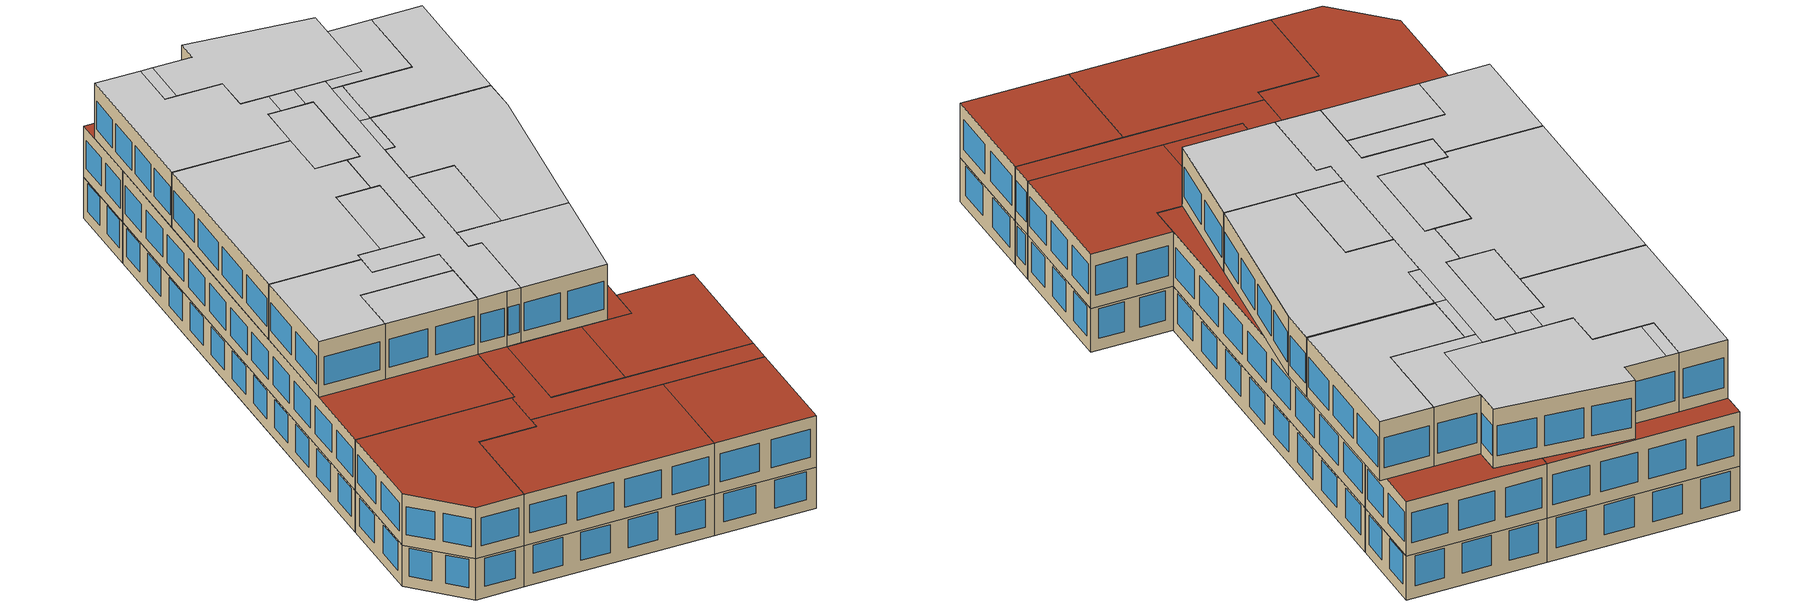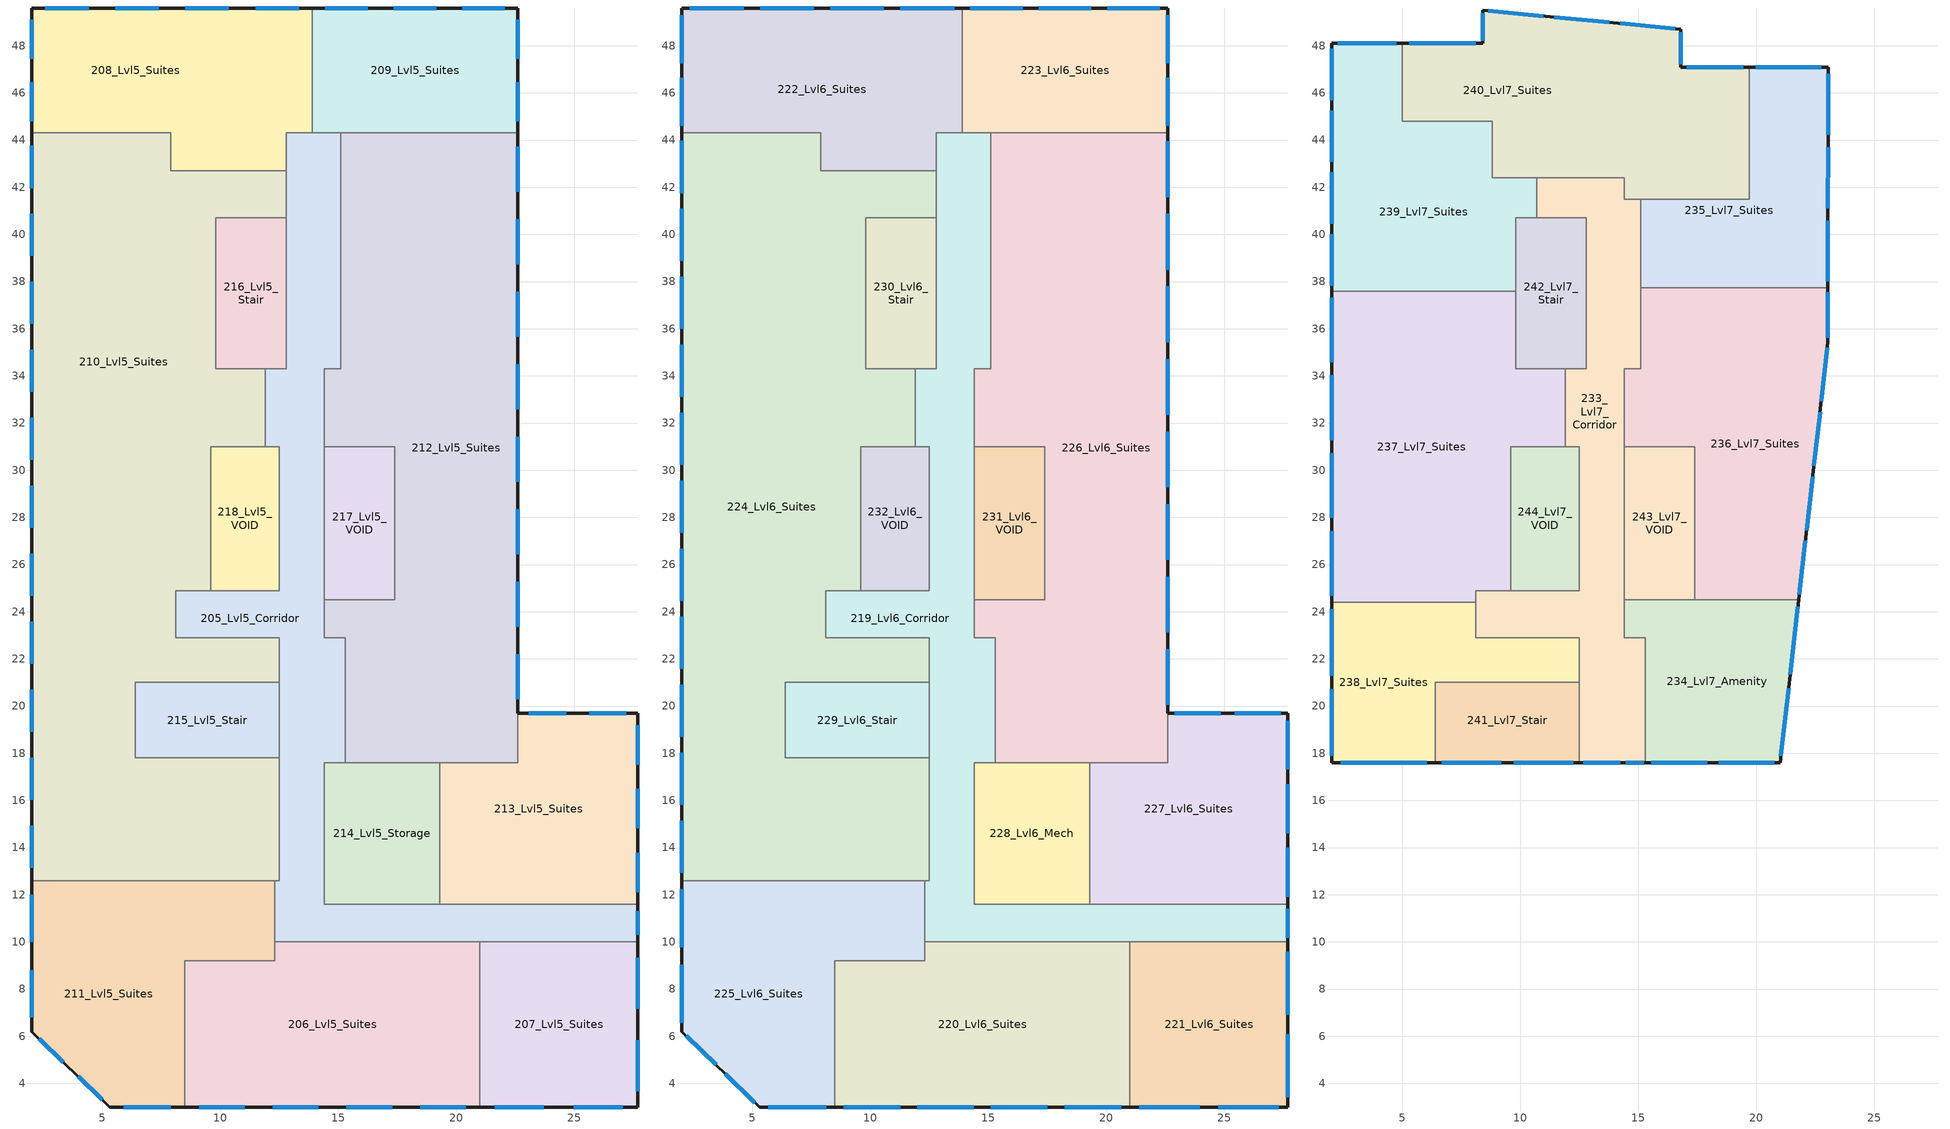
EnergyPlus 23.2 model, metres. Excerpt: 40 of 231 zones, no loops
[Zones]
205_Lvl5_Corridor
 floor adiabatic (Interior Floor): 15.1,44.3 15.1,34.3 14.4,34.3 14.4,22.9 15.3,22.9 15.3,17.6 14.4,17.6 14.4,11.6 27.7,11.6 27.7,10 12.3,10 12.3,12.6 12.5,12.6 12.5,22.9 8.1,22.9 8.1,24.9 12.5,24.9 12.5,31 11.9,31 11.9,34.3 12.8,34.3 12.8,44.3 z11.9
 wall outside (Typ Wall 1): 27.7,10 27.7,11.6 z11.9:14.85
 wall to 212_Lvl5_Suites (Interior Wall): 14.4,31 14.4,34.3 15.1,34.3 15.1,44.3 / 15.3,17.6 15.3,22.9 14.4,22.9 14.4,24.5 z11.9:14.85
 wall to 209_Lvl5_Suites (Interior Wall): 15.1,44.3 13.9,44.3 z11.9:14.85
 wall to 208_Lvl5_Suites (Interior Wall): 13.9,44.3 12.8,44.3 12.8,42.7 z11.9:14.85
 wall to 210_Lvl5_Suites (Interior Wall): 12.8,42.7 12.8,40.7 / 11.9,34.3 11.9,31 / 9.6,24.9 8.1,24.9 8.1,22.9 12.5,22.9 12.5,21 / 12.5,17.8 12.5,12.6 12.3,12.6 z11.9:14.85
 wall to 216_Lvl5_Stair (Interior Wall): 12.8,40.7 12.8,34.3 11.9,34.3 z11.9:14.85
 wall to 218_Lvl5_VOID (Interior Wall): 11.9,31 12.5,31 12.5,24.9 9.6,24.9 z11.9:14.85
 wall to 213_Lvl5_Suites (Interior Wall): 27.7,11.6 19.3,11.6 z11.9:14.85
 wall to 215_Lvl5_Stair (Interior Wall): 12.5,21 12.5,17.8 z11.9:14.85
 wall to 211_Lvl5_Suites (Interior Wall): 12.3,12.6 12.3,10 z11.9:14.85
 wall to 207_Lvl5_Suites (Interior Wall): 21,10 27.7,10 z11.9:14.85
 wall to 206_Lvl5_Suites (Interior Wall): 12.3,10 21,10 z11.9:14.85
 wall to 214_Lvl5_Storage (Interior Wall): 19.3,11.6 14.4,11.6 14.4,17.6 15.3,17.6 z11.9:14.85
 wall to 217_Lvl5_VOID (Interior Wall): 14.4,24.5 14.4,31 z11.9:14.85
 window (Typical Glass): 27.7,10.3 27.7,11.3 z12.7:14.7
 ceiling adiabatic (Interior Ceiling): 12.8,44.3 12.8,34.3 11.9,34.3 11.9,31 12.5,31 12.5,24.9 8.1,24.9 8.1,22.9 12.5,22.9 12.5,12.6 12.3,12.6 12.3,10 27.7,10 27.7,11.6 14.4,11.6 14.4,17.6 15.3,17.6 15.3,22.9 14.4,22.9 14.4,34.3 15.1,34.3 15.1,44.3 z14.85
206_Lvl5_Suites
 floor adiabatic (Interior Floor): 21,10 21,3 8.5,3 8.5,9.2 12.3,9.2 12.3,10 z11.9
 wall outside (Typ Wall 1): 8.5,3 21,3 z11.9:14.85
 wall to 211_Lvl5_Suites (Interior Wall): 12.3,10 12.3,9.2 8.5,9.2 8.5,3 z11.9:14.85
 wall to 207_Lvl5_Suites (Interior Wall): 21,3 21,10 z11.9:14.85
 window (Typical Glass): 12.22,3 14.16,3 / 18.47,3 20.41,3 / 9.09,3 11.03,3 / 15.34,3 17.28,3 z12.7:14.7
 ceiling adiabatic (Interior Ceiling): 8.5,9.2 8.5,3 21,3 21,10 12.3,10 12.3,9.2 z14.85
207_Lvl5_Suites
 floor adiabatic (Interior Floor): 27.7,10 27.7,3 21,3 21,10 z11.9
 wall outside (Typ Wall 1): 21,3 27.7,3 27.7,10 z11.9:14.85
 window (Typical Glass): 21.64,3 23.71,3 / 24.99,3 27.06,3 / 27.7,7.17 27.7,9.33 / 27.7,3.67 27.7,5.83 z12.7:14.7
 ceiling adiabatic (Interior Ceiling): 21,10 21,3 27.7,3 27.7,10 z14.85
208_Lvl5_Suites
 floor adiabatic (Interior Floor): 13.9,49.6 13.9,44.3 10.81,44.3 10.81,49.6 z11.9; 10.81,49.6 10.81,44.3 2,44.3 2,49.6 z11.9; 12.8,44.3 12.8,42.7 7.9,42.7 7.9,44.3 z11.9
 wall outside (Typ Wall 1): 13.9,49.6 2,49.6 2,44.3 z11.9:14.85
 wall to 209_Lvl5_Suites (Interior Wall): 13.9,44.3 13.9,49.6 z11.9:14.85
 wall to 210_Lvl5_Suites (Interior Wall): 2,44.3 7.9,44.3 7.9,42.7 12.8,42.7 z11.9:14.85
 window (Typical Glass): 2,46.45 2,44.8 / 2,49.1 2,47.45 / 7.38,49.6 5.54,49.6 / 10.36,49.6 8.52,49.6 / 4.41,49.6 2.57,49.6 / 13.33,49.6 11.49,49.6 z12.7:14.7
 ceiling adiabatic (Interior Ceiling): 2,49.6 2,44.3 7.9,44.3 7.9,42.7 12.8,42.7 12.8,44.3 13.9,44.3 13.9,49.6 z14.85
209_Lvl5_Suites
 floor adiabatic (Interior Floor): 22.6,49.6 22.6,44.3 13.9,44.3 13.9,49.6 z11.9
 wall outside (Typ Wall 1): 22.6,44.3 22.6,49.6 13.9,49.6 z11.9:14.85
 wall to 212_Lvl5_Suites (Interior Wall): 15.1,44.3 22.6,44.3 z11.9:14.85
 window (Typical Glass): 22.6,47.45 22.6,49.1 / 22.6,44.8 22.6,46.45 / 22.05,49.6 20.25,49.6 / 19.15,49.6 17.35,49.6 / 16.25,49.6 14.45,49.6 z12.7:14.7
 ceiling adiabatic (Interior Ceiling): 13.9,49.6 13.9,44.3 22.6,44.3 22.6,49.6 z14.85
210_Lvl5_Suites
 floor adiabatic (Interior Floor): 12.8,42.7 12.8,40.7 9.8,40.7 9.8,34.3 11.9,34.3 11.9,31 9.6,31 9.6,24.9 2,24.9 2,44.3 7.9,44.3 7.9,42.7 z11.9; 12.5,17.8 12.5,12.6 2,12.6 2,17.8 z11.9; 12.5,22.9 12.5,21 6.4,21 6.4,17.8 2,17.8 2,24.9 8.1,24.9 8.1,22.9 z11.9
 wall outside (Typ Wall 1): 2,44.3 2,12.6 z11.9:14.85
 wall to 218_Lvl5_VOID (Interior Wall): 9.6,24.9 9.6,31 11.9,31 z11.9:14.85
 wall to 216_Lvl5_Stair (Interior Wall): 11.9,34.3 9.8,34.3 9.8,40.7 12.8,40.7 z11.9:14.85
 wall to 211_Lvl5_Suites (Interior Wall): 2,12.6 12.3,12.6 z11.9:14.85
 wall to 215_Lvl5_Stair (Interior Wall): 12.5,17.8 6.4,17.8 6.4,21 12.5,21 z11.9:14.85
 window (Typical Glass): 2,26.46 2,24.68 / 2,40.87 2,39.08 / 2,20.7 2,18.91 / 2,35.11 2,33.32 / 2,32.22 2,30.44 / 2,17.82 2,16.03 / 2,43.75 2,41.97 / 2,37.99 2,36.2 / 2,14.93 2,13.15 / 2,23.58 2,21.79 / 2,29.34 2,27.56 z12.7:14.7
 ceiling adiabatic (Interior Ceiling): 2,44.3 2,12.6 12.5,12.6 12.5,17.8 6.4,17.8 6.4,21 12.5,21 12.5,22.9 8.1,22.9 8.1,24.9 9.6,24.9 9.6,31 11.9,31 11.9,34.3 9.8,34.3 9.8,40.7 12.8,40.7 12.8,42.7 7.9,42.7 7.9,44.3 z14.85
211_Lvl5_Suites
 floor adiabatic (Interior Floor): 12.3,12.6 12.3,9.2 8.5,9.2 8.5,3 5.3,3 2,6.2 2,12.6 z11.9
 wall outside (Typ Wall 1): 2,12.6 2,6.2 5.3,3 8.5,3 z11.9:14.85
 window (Typical Glass): 2.31,5.9 3.34,4.9 / 3.96,4.3 4.99,3.3 / 5.91,3 7.89,3 / 2,8.79 2,6.81 / 2,11.99 2,10.01 z12.7:14.7
 ceiling adiabatic (Interior Ceiling): 2,12.6 2,6.2 5.3,3 8.5,3 8.5,9.2 12.3,9.2 12.3,12.6 z14.85
212_Lvl5_Suites
 floor adiabatic (Interior Floor): 22.6,44.3 22.6,17.6 15.3,17.6 15.3,22.9 14.4,22.9 14.4,24.5 17.4,24.5 17.4,31 14.4,31 14.4,34.3 15.1,34.3 15.1,44.3 z11.9
 wall outside (Typ Wall 1): 22.6,19.7 22.6,44.3 z11.9:14.85
 wall to 214_Lvl5_Storage (Interior Wall): 15.3,17.6 19.3,17.6 z11.9:14.85
 wall to 213_Lvl5_Suites (Interior Wall): 19.3,17.6 22.6,17.6 22.6,19.7 z11.9:14.85
 wall to 217_Lvl5_VOID (Interior Wall): 14.4,31 17.4,31 17.4,24.5 14.4,24.5 z11.9:14.85
 window (Typical Glass): 22.6,20.29 22.6,22.19 / 22.6,29.51 22.6,31.41 / 22.6,38.74 22.6,40.64 / 22.6,26.44 22.6,28.34 / 22.6,35.66 22.6,37.56 / 22.6,32.59 22.6,34.49 / 22.6,23.36 22.6,25.26 / 22.6,41.81 22.6,43.71 z12.7:14.7
 ceiling adiabatic (Interior Ceiling): 15.1,44.3 15.1,34.3 14.4,34.3 14.4,31 17.4,31 17.4,24.5 14.4,24.5 14.4,22.9 15.3,22.9 15.3,17.6 22.6,17.6 22.6,44.3 z14.85
213_Lvl5_Suites
 floor adiabatic (Interior Floor): 27.7,19.7 27.7,11.6 19.3,11.6 19.3,17.6 22.6,17.6 22.6,19.7 z11.9
 wall outside (Typ Wall 1): 27.7,11.6 27.7,19.7 22.6,19.7 z11.9:14.85
 wall to 214_Lvl5_Storage (Interior Wall): 19.3,17.6 19.3,11.6 z11.9:14.85
 window (Typical Glass): 27.7,14.81 27.7,16.49 / 27.7,17.51 27.7,19.19 / 27.7,12.11 27.7,13.79 / 24.66,19.7 23.09,19.7 / 27.21,19.7 25.64,19.7 z12.7:14.7
 ceiling adiabatic (Interior Ceiling): 19.3,17.6 19.3,11.6 27.7,11.6 27.7,19.7 22.6,19.7 22.6,17.6 z14.85
214_Lvl5_Storage
 floor adiabatic (Interior Floor): 19.3,17.6 19.3,11.6 14.4,11.6 14.4,17.6 z11.9
 ceiling adiabatic (Interior Ceiling): 14.4,17.6 14.4,11.6 19.3,11.6 19.3,17.6 z14.85
215_Lvl5_Stair
 floor adiabatic (Interior Floor): 12.5,21 12.5,17.8 6.4,17.8 6.4,21 z11.9
 ceiling adiabatic (Interior Ceiling): 6.4,21 6.4,17.8 12.5,17.8 12.5,21 z14.85
216_Lvl5_Stair
 floor adiabatic (Interior Floor): 12.8,40.7 12.8,34.3 9.8,34.3 9.8,40.7 z11.9
 ceiling adiabatic (Interior Ceiling): 9.8,40.7 9.8,34.3 12.8,34.3 12.8,40.7 z14.85
217_Lvl5_VOID
 floor adiabatic (Interior Floor): 17.4,31 17.4,24.5 14.4,24.5 14.4,31 z11.9
 ceiling adiabatic (Interior Ceiling): 14.4,31 14.4,24.5 17.4,24.5 17.4,31 z14.85
218_Lvl5_VOID
 floor adiabatic (Interior Floor): 12.5,31 12.5,24.9 9.6,24.9 9.6,31 z11.9
 ceiling adiabatic (Interior Ceiling): 9.6,31 9.6,24.9 12.5,24.9 12.5,31 z14.85
219_Lvl6_Corridor
 floor adiabatic (Interior Floor): 15.1,44.3 15.1,34.3 14.4,34.3 14.4,22.9 15.3,22.9 15.3,17.6 14.4,17.6 14.4,11.6 27.7,11.6 27.7,10 12.3,10 12.3,12.6 12.5,12.6 12.5,22.9 8.1,22.9 8.1,24.9 12.5,24.9 12.5,31 11.9,31 11.9,34.3 12.8,34.3 12.8,44.3 z14.85
 wall outside (Typ Wall 1): 27.7,10 27.7,11.6 z14.85:18.5
 wall to 226_Lvl6_Suites (Interior Wall): 14.4,31 14.4,34.3 15.1,34.3 15.1,44.3 / 15.3,17.6 15.3,22.9 14.4,22.9 14.4,24.5 z14.85:18.5
 wall to 223_Lvl6_Suites (Interior Wall): 15.1,44.3 13.9,44.3 z14.85:18.5
 wall to 222_Lvl6_Suites (Interior Wall): 13.9,44.3 12.8,44.3 12.8,42.7 z14.85:18.5
 wall to 224_Lvl6_Suites (Interior Wall): 12.8,42.7 12.8,40.7 / 11.9,34.3 11.9,31 / 9.6,24.9 8.1,24.9 8.1,22.9 12.5,22.9 12.5,21 / 12.5,17.8 12.5,12.6 12.3,12.6 z14.85:18.5
 wall to 230_Lvl6_Stair (Interior Wall): 12.8,40.7 12.8,34.3 11.9,34.3 z14.85:18.5
 wall to 232_Lvl6_VOID (Interior Wall): 11.9,31 12.5,31 12.5,24.9 9.6,24.9 z14.85:18.5
 wall to 227_Lvl6_Suites (Interior Wall): 27.7,11.6 19.3,11.6 z14.85:18.5
 wall to 229_Lvl6_Stair (Interior Wall): 12.5,21 12.5,17.8 z14.85:18.5
 wall to 225_Lvl6_Suites (Interior Wall): 12.3,12.6 12.3,10 z14.85:18.5
 wall to 221_Lvl6_Suites (Interior Wall): 21,10 27.7,10 z14.85:18.5
 wall to 220_Lvl6_Suites (Interior Wall): 12.3,10 21,10 z14.85:18.5
 wall to 228_Lvl6_Mech (Interior Wall): 19.3,11.6 14.4,11.6 14.4,17.6 15.3,17.6 z14.85:18.5
 wall to 231_Lvl6_VOID (Interior Wall): 14.4,24.5 14.4,31 z14.85:18.5
 window (Typical Glass): 27.7,10.19 27.7,11.41 z15.65:17.65
 ceiling adiabatic (Interior Ceiling): 12.8,44.3 12.8,42.4 14.4,42.4 14.4,41.5 15.1,41.5 15.1,44.3 z18.5; 12.8,42.4 12.8,34.3 11.9,34.3 11.9,31 12.5,31 12.5,24.9 8.1,24.9 8.1,22.9 12.5,22.9 12.5,17.6 15.3,17.6 15.3,22.9 14.4,22.9 14.4,34.3 15.1,34.3 15.1,41.5 14.4,41.5 14.4,42.4 z18.5
 roof outside (Typical Roof): 12.5,17.6 12.5,12.6 12.3,12.6 12.3,10 27.7,10 27.7,11.6 14.4,11.6 14.4,17.6 z18.5
220_Lvl6_Suites
 floor adiabatic (Interior Floor): 21,10 21,3 8.5,3 8.5,9.2 12.3,9.2 12.3,10 z14.85
 wall outside (Typ Wall 1): 8.5,3 21,3 z14.85:18.5
 wall to 225_Lvl6_Suites (Interior Wall): 12.3,10 12.3,9.2 8.5,9.2 8.5,3 z14.85:18.5
 wall to 221_Lvl6_Suites (Interior Wall): 21,3 21,10 z14.85:18.5
 window (Typical Glass): 18.24,3 20.64,3 / 15.11,3 17.51,3 / 8.86,3 11.26,3 / 11.99,3 14.39,3 z15.65:17.65
 roof outside (Typical Roof): 8.5,9.2 8.5,3 21,3 21,10 12.3,10 12.3,9.2 z18.5
221_Lvl6_Suites
 floor adiabatic (Interior Floor): 27.7,10 27.7,3 21,3 21,10 z14.85
 wall outside (Typ Wall 1): 21,3 27.7,3 27.7,10 z14.85:18.5
 window (Typical Glass): 21.39,3 23.96,3 / 24.74,3 27.31,3 / 27.7,3.41 27.7,6.09 / 27.7,6.91 27.7,9.59 z15.65:17.65
 roof outside (Typical Roof): 21,10 21,3 27.7,3 27.7,10 z18.5
222_Lvl6_Suites
 floor adiabatic (Interior Floor): 13.9,49.6 13.9,44.3 12.8,44.3 12.8,42.7 7.9,42.7 7.9,44.3 2,44.3 2,49.6 z14.85
 wall outside (Typ Wall 1): 13.9,49.6 2,49.6 2,44.3 z14.85:18.5
 wall to 223_Lvl6_Suites (Interior Wall): 13.9,44.3 13.9,49.6 z14.85:18.5
 wall to 224_Lvl6_Suites (Interior Wall): 2,44.3 7.9,44.3 7.9,42.7 12.8,42.7 z14.85:18.5
 window (Typical Glass): 2,46.64 2,44.61 / 2,49.29 2,47.26 / 10.58,49.6 8.3,49.6 / 7.6,49.6 5.32,49.6 / 4.63,49.6 2.35,49.6 / 13.55,49.6 11.27,49.6 z15.65:17.65
 ceiling adiabatic (Interior Ceiling): 5,48.1 5,44.8 8.8,44.8 8.8,42.7 12.8,42.7 12.8,44.3 13.9,44.3 13.9,48.98 8.4,49.5 8.4,48.1 z18.5; 2,48.1 2,44.3 7.9,44.3 7.9,42.7 8.8,42.7 8.8,44.8 5,44.8 5,48.1 z18.5
 roof outside (Typical Roof): 2,49.6 2,48.1 8.4,48.1 8.4,49.5 13.9,48.98 13.9,49.6 z18.5
223_Lvl6_Suites
 floor adiabatic (Interior Floor): 22.6,49.6 22.6,44.3 13.9,44.3 13.9,49.6 z14.85
 wall outside (Typ Wall 1): 22.6,44.3 22.6,49.6 13.9,49.6 z14.85:18.5
 wall to 226_Lvl6_Suites (Interior Wall): 15.1,44.3 22.6,44.3 z14.85:18.5
 window (Typical Glass): 22.6,44.61 22.6,46.64 / 22.6,47.26 22.6,49.29 / 19.36,49.6 17.14,49.6 / 16.46,49.6 14.24,49.6 / 22.26,49.6 20.04,49.6 z15.65:17.65
 ceiling adiabatic (Interior Ceiling): 13.9,48.98 13.9,44.3 19.7,44.3 19.7,47.08 16.8,47.08 16.8,48.7 z18.5; 19.7,47.08 19.7,44.3 22.6,44.3 22.6,47.08 z18.5
 roof outside (Typical Roof): 13.9,49.6 13.9,48.98 16.8,48.7 16.8,47.08 22.6,47.08 22.6,49.6 z18.5
224_Lvl6_Suites
 floor adiabatic (Interior Floor): 12.8,42.7 12.8,40.7 9.8,40.7 9.8,34.3 11.9,34.3 11.9,31 9.6,31 9.6,24.9 8.1,24.9 8.1,22.9 12.5,22.9 12.5,21 6.4,21 6.4,17.8 12.5,17.8 12.5,12.6 2,12.6 2,44.3 7.9,44.3 7.9,42.7 z14.85
 wall outside (Typ Wall 1): 2,44.3 2,12.6 z14.85:18.5
 wall to 232_Lvl6_VOID (Interior Wall): 9.6,24.9 9.6,31 11.9,31 z14.85:18.5
 wall to 230_Lvl6_Stair (Interior Wall): 11.9,34.3 9.8,34.3 9.8,40.7 12.8,40.7 z14.85:18.5
 wall to 225_Lvl6_Suites (Interior Wall): 2,12.6 12.3,12.6 z14.85:18.5
 wall to 229_Lvl6_Stair (Interior Wall): 12.5,17.8 6.4,17.8 6.4,21 12.5,21 z14.85:18.5
 window (Typical Glass): 2,26.67 2,24.46 / 2,43.96 2,41.75 / 2,18.03 2,15.82 / 2,38.2 2,35.99 / 2,32.44 2,30.23 / 2,20.91 2,18.7 / 2,15.15 2,12.94 / 2,29.55 2,27.35 / 2,41.08 2,38.87 / 2,23.79 2,21.58 / 2,35.32 2,33.11 z15.65:17.65
 ceiling adiabatic (Interior Ceiling): 6.4,17.8 6.4,17.6 12.5,17.6 12.5,17.8 z18.5; 2,24.4 2,17.6 6.4,17.6 6.4,21 12.5,21 12.5,22.9 8.1,22.9 8.1,24.4 z18.5; 8.8,42.7 8.8,42.4 12.8,42.4 12.8,42.7 z18.5; 2,44.3 2,37.6 9.8,37.6 9.8,40.7 10.7,40.7 10.7,42.4 8.8,42.4 8.8,42.7 7.9,42.7 7.9,44.3 z18.5; 2,37.6 2,24.4 8.1,24.4 8.1,24.9 9.6,24.9 9.6,31 11.9,31 11.9,34.3 9.8,34.3 9.8,37.6 z18.5; 10.7,42.4 10.7,40.7 12.8,40.7 12.8,42.4 z18.5
 roof outside (Typical Roof): 2,17.6 2,12.6 12.5,12.6 12.5,17.6 z18.5
225_Lvl6_Suites
 floor adiabatic (Interior Floor): 12.3,12.6 12.3,9.2 8.5,9.2 8.5,3 5.3,3 2,6.2 2,12.6 z14.85
 wall outside (Typ Wall 1): 2,12.6 2,6.2 5.3,3 8.5,3 z14.85:18.5
 window (Typical Glass): 2.19,6.01 3.46,4.79 / 3.84,4.41 5.11,3.19 / 5.67,3 8.13,3 / 2,12.23 2,9.77 / 2,9.03 2,6.57 z15.65:17.65
 roof outside (Typical Roof): 2,12.6 2,6.2 5.3,3 8.5,3 8.5,9.2 12.3,9.2 12.3,12.6 z18.5
226_Lvl6_Suites
 floor adiabatic (Interior Floor): 22.6,44.3 22.6,17.6 15.3,17.6 15.3,22.9 14.4,22.9 14.4,24.5 17.4,24.5 17.4,31 14.4,31 14.4,34.3 15.1,34.3 15.1,44.3 z14.85
 wall outside (Typ Wall 1): 22.6,19.7 22.6,44.3 z14.85:18.5
 wall to 228_Lvl6_Mech (Interior Wall): 15.3,17.6 19.3,17.6 z14.85:18.5
 wall to 227_Lvl6_Suites (Interior Wall): 19.3,17.6 22.6,17.6 22.6,19.7 z14.85:18.5
 wall to 231_Lvl6_VOID (Interior Wall): 14.4,31 17.4,31 17.4,24.5 14.4,24.5 z14.85:18.5
 window (Typical Glass): 22.6,32.36 22.6,34.72 / 22.6,38.51 22.6,40.87 / 22.6,41.58 22.6,43.94 / 22.6,20.06 22.6,22.42 / 22.6,26.21 22.6,28.57 / 22.6,23.13 22.6,25.49 / 22.6,35.43 22.6,37.79 / 22.6,29.28 22.6,31.64 z15.65:17.65
 ceiling adiabatic (Interior Ceiling): 15.1,37.74 15.1,34.3 14.4,34.3 14.4,31 17.4,31 17.4,24.5 21.8,24.5 22.6,31.53 22.6,37.74 z18.5; 15.1,44.3 15.1,41.5 19.7,41.5 19.7,44.3 z18.5; 15.1,41.5 15.1,37.74 22.6,37.74 22.6,44.3 19.7,44.3 19.7,41.5 z18.5; 14.4,24.5 14.4,22.9 15.3,22.9 15.3,17.6 21.02,17.6 21.8,24.5 z18.5
 roof outside (Typical Roof): 22.6,31.53 21.02,17.6 22.6,17.6 z18.5
227_Lvl6_Suites
 floor adiabatic (Interior Floor): 27.7,19.7 27.7,11.6 19.3,11.6 19.3,17.6 22.6,17.6 22.6,19.7 z14.85
 wall outside (Typ Wall 1): 27.7,11.6 27.7,19.7 22.6,19.7 z14.85:18.5
 wall to 228_Lvl6_Mech (Interior Wall): 19.3,17.6 19.3,11.6 z14.85:18.5
 window (Typical Glass): 27.7,17.32 27.7,19.38 / 27.7,11.92 27.7,13.98 / 27.7,14.62 27.7,16.68 / 27.4,19.7 25.45,19.7 / 24.85,19.7 22.9,19.7 z15.65:17.65
 roof outside (Typical Roof): 19.3,17.6 19.3,11.6 27.7,11.6 27.7,19.7 22.6,19.7 22.6,17.6 z18.5
228_Lvl6_Mech
 floor adiabatic (Interior Floor): 19.3,17.6 19.3,11.6 14.4,11.6 14.4,17.6 z14.85
 roof outside (Typical Roof): 14.4,17.6 14.4,11.6 19.3,11.6 19.3,17.6 z18.5
229_Lvl6_Stair
 floor adiabatic (Interior Floor): 12.5,21 12.5,17.8 6.4,17.8 6.4,21 z14.85
 ceiling adiabatic (Interior Ceiling): 6.4,21 6.4,17.8 12.5,17.8 12.5,21 z18.5
230_Lvl6_Stair
 floor adiabatic (Interior Floor): 12.8,40.7 12.8,34.3 9.8,34.3 9.8,40.7 z14.85
 ceiling adiabatic (Interior Ceiling): 9.8,40.7 9.8,34.3 12.8,34.3 12.8,40.7 z18.5
231_Lvl6_VOID
 floor adiabatic (Interior Floor): 17.4,31 17.4,24.5 14.4,24.5 14.4,31 z14.85
 ceiling adiabatic (Interior Ceiling): 14.4,31 14.4,24.5 17.4,24.5 17.4,31 z18.5
232_Lvl6_VOID
 floor adiabatic (Interior Floor): 12.5,31 12.5,24.9 9.6,24.9 9.6,31 z14.85
 ceiling adiabatic (Interior Ceiling): 9.6,31 9.6,24.9 12.5,24.9 12.5,31 z18.5
233_Lvl7_Corridor
 floor adiabatic (Interior Floor): 12.8,42.4 12.8,40.7 10.7,40.7 10.7,42.4 z18.5; 14.4,42.4 14.4,41.5 15.1,41.5 15.1,34.3 14.4,34.3 14.4,22.9 15.3,22.9 15.3,17.6 12.5,17.6 12.5,22.9 8.1,22.9 8.1,24.9 12.5,24.9 12.5,31 11.9,31 11.9,34.3 12.8,34.3 12.8,42.4 z18.5
 wall outside (Typ Wall 1): 12.5,17.6 14.4,17.6 15.3,17.6 z18.5:22.45
 wall to 242_Lvl7_Stair (Interior Wall): 10.7,40.7 12.8,40.7 12.8,34.3 11.9,34.3 z18.5:22.45
 wall to 238_Lvl7_Suites (Interior Wall): 8.1,24.4 8.1,22.9 12.5,22.9 12.5,21 z18.5:22.45
 wall to 241_Lvl7_Stair (Interior Wall): 12.5,21 12.5,17.8 12.5,17.6 z18.5:22.45
 wall to 234_Lvl7_Amenity (Interior Wall): 15.3,17.6 15.3,22.9 14.4,22.9 14.4,24.5 z18.5:22.45
 wall to 243_Lvl7_VOID (Interior Wall): 14.4,24.5 14.4,31 z18.5:22.45
 wall to 236_Lvl7_Suites (Interior Wall): 14.4,31 14.4,34.3 15.1,34.3 15.1,37.74 z18.5:22.45
 wall to 235_Lvl7_Suites (Interior Wall): 15.1,37.74 15.1,41.5 z18.5:22.45
 wall to 240_Lvl7_Suites (Interior Wall): 15.1,41.5 14.4,41.5 14.4,42.4 12.8,42.4 10.7,42.4 z18.5:22.45
 wall to 239_Lvl7_Suites (Interior Wall): 10.7,42.4 10.7,40.7 z18.5:22.45
 wall to 237_Lvl7_Suites (Interior Wall): 11.9,34.3 11.9,31 / 9.6,24.9 8.1,24.9 8.1,24.4 z18.5:22.45
 wall to 244_Lvl7_VOID (Interior Wall): 11.9,31 12.5,31 12.5,24.9 9.6,24.9 z18.5:22.45
 window (Typical Glass): 12.66,17.6 14.24,17.6 / 14.48,17.6 15.22,17.6 z19.3:21.3
 ceiling adiabatic (Interior Ceiling): 14.4,41.5 14.4,37.7 15.1,37.7 15.1,41.5 z22.45; 14.4,37.7 14.4,34.3 15.1,34.3 15.1,37.7 z22.45; 10.7,42.4 10.7,40.7 12.3,40.7 12.3,42.4 z22.45; 12.3,42.4 12.3,40.7 12.8,40.7 12.8,34.3 11.9,34.3 11.9,31 12.5,31 12.5,24.9 8.1,24.9 8.1,22.9 12.5,22.9 12.5,17.6 15.3,17.6 15.3,22.9 14.4,22.9 14.4,42.4 z22.45
234_Lvl7_Amenity
 floor adiabatic (Interior Floor): 21.8,24.5 21.02,17.6 15.3,17.6 15.3,22.9 14.4,22.9 14.4,24.5 z18.5
 wall outside (Typ Wall 1): 15.3,17.6 21.02,17.6 21.8,24.5 z18.5:22.45
 wall to 236_Lvl7_Suites (Interior Wall): 21.8,24.5 17.4,24.5 z18.5:22.45
 wall to 243_Lvl7_VOID (Interior Wall): 17.4,24.5 14.4,24.5 z18.5:22.45
 window (Typical Glass): 18.4,17.6 20.77,17.6 / 15.54,17.6 17.91,17.6 / 21.44,21.34 21.77,24.21 / 21.05,17.89 21.37,20.76 z19.3:21.3
 ceiling adiabatic (Interior Ceiling): 14.4,24.5 14.4,22.9 15.3,22.9 15.3,17.6 21.02,17.6 21.8,24.5 z22.45
235_Lvl7_Suites
 floor adiabatic (Interior Floor): 23.04,47.08 23.04,37.74 22.6,37.74 22.6,47.08 z18.5; 22.6,44.3 22.6,37.74 15.1,37.74 15.1,41.5 19.7,41.5 19.7,44.3 z18.5; 22.6,47.08 22.6,44.3 19.7,44.3 19.7,47.08 z18.5
 wall outside (Typ Wall 1): 23.04,37.74 23.04,47.08 19.7,47.08 z18.5:22.45
 wall to 240_Lvl7_Suites (Interior Wall): 19.7,47.08 19.7,41.5 15.1,41.5 z18.5:22.45
 wall to 236_Lvl7_Suites (Interior Wall): 15.1,37.74 23.04,37.74 z18.5:22.45
 window (Typical Glass): 22.76,47.08 19.99,47.08 / 23.04,38 23.04,40.59 / 23.04,41.12 23.04,43.7 / 23.04,44.23 23.04,46.81 z19.3:21.3
 ceiling adiabatic (Interior Ceiling): 19.7,47.08 19.7,41.5 15.1,41.5 15.1,37.74 23.04,37.74 23.04,47.08 z22.45
236_Lvl7_Suites
 floor adiabatic (Interior Floor): 23.04,37.74 23.04,35.43 22.6,31.53 22.6,37.74 z18.5; 22.6,37.74 22.6,31.53 21.8,24.5 17.4,24.5 17.4,31 14.4,31 14.4,34.3 15.1,34.3 15.1,37.74 z18.5
 wall outside (Typ Wall 1): 21.8,24.5 23.04,35.43 23.04,37.74 z18.5:22.45
 wall to 243_Lvl7_VOID (Interior Wall): 14.4,31 17.4,31 17.4,24.5 z18.5:22.45
 window (Typical Glass): 22.76,32.93 23.02,35.2 / 22.45,30.2 22.71,32.46 / 21.83,24.73 22.08,27 / 22.14,27.47 22.4,29.73 / 23.04,35.63 23.04,37.54 z19.3:21.3
 ceiling adiabatic (Interior Ceiling): 15.1,37.74 15.1,37.7 23.04,37.7 23.04,37.74 z22.45; 15.1,37.7 15.1,34.3 14.4,34.3 14.4,31 17.4,31 17.4,24.5 21.8,24.5 23.04,35.43 23.04,37.7 z22.45
237_Lvl7_Suites
 floor adiabatic (Interior Floor): 9.8,37.6 9.8,34.3 11.9,34.3 11.9,31 9.6,31 9.6,24.9 8.1,24.9 8.1,24.4 2,24.4 2,37.6 z18.5
 wall outside (Typ Wall 1): 2,37.6 2,24.4 z18.5:22.45
 wall to 239_Lvl7_Suites (Interior Wall): 9.8,37.6 2,37.6 z18.5:22.45
 wall to 238_Lvl7_Suites (Interior Wall): 2,24.4 8.1,24.4 z18.5:22.45
 wall to 244_Lvl7_VOID (Interior Wall): 9.6,24.9 9.6,31 11.9,31 z18.5:22.45
 wall to 242_Lvl7_Stair (Interior Wall): 11.9,34.3 9.8,34.3 9.8,37.6 z18.5:22.45
 window (Typical Glass): 2,34.02 2,31.28 / 2,30.72 2,27.98 / 2,37.32 2,34.58 / 2,27.42 2,24.68 z19.3:21.3
 ceiling adiabatic (Interior Ceiling): 2,37.6 2,24.4 8.1,24.4 8.1,24.9 9.6,24.9 9.6,31 11.9,31 11.9,34.3 9.8,34.3 9.8,37.6 z22.45
238_Lvl7_Suites
 floor adiabatic (Interior Floor): 12.5,22.9 12.5,21 6.4,21 6.4,17.6 2,17.6 2,24.4 8.1,24.4 8.1,22.9 z18.5
 wall outside (Typ Wall 1): 2,24.4 2,17.6 6.4,17.6 z18.5:22.45
 wall to 241_Lvl7_Stair (Interior Wall): 6.4,17.6 6.4,21 12.5,21 z18.5:22.45
 window (Typical Glass): 2,24.11 2,21.29 / 2,20.71 2,17.89 / 2.38,17.6 6.02,17.6 z19.3:21.3
 ceiling adiabatic (Interior Ceiling): 2,24.4 2,17.6 6.4,17.6 6.4,21 12.5,21 12.5,22.9 8.1,22.9 8.1,24.4 z22.45
239_Lvl7_Suites
 floor adiabatic (Interior Floor): 10.7,42.4 10.7,40.7 9.8,40.7 9.8,37.6 2,37.6 2,44.3 7.9,44.3 7.9,42.7 8.8,42.7 8.8,42.4 z18.5; 8.8,44.8 8.8,42.7 7.9,42.7 7.9,44.3 2,44.3 2,48.1 5,48.1 5,44.8 z18.5
 wall outside (Typ Wall 1): 5,48.1 2,48.1 2,37.6 z18.5:22.45
 wall to 240_Lvl7_Suites (Interior Wall): 10.7,42.4 8.8,42.4 8.8,44.8 5,44.8 5,48.1 z18.5:22.45
 wall to 242_Lvl7_Stair (Interior Wall): 9.8,37.6 9.8,40.7 10.7,40.7 z18.5:22.45
 window (Typical Glass): 4.74,48.1 2.26,48.1 / 2,40 2,37.82 / 2,42.63 2,40.45 / 2,45.25 2,43.07 / 2,47.88 2,45.7 z19.3:21.3
 ceiling adiabatic (Interior Ceiling): 2,48.1 2,37.6 9.8,37.6 9.8,40.7 10.7,40.7 10.7,42.4 8.8,42.4 8.8,44.8 5,44.8 5,48.1 z22.45
240_Lvl7_Suites
 floor adiabatic (Interior Floor): 19.7,44.3 19.7,41.5 15.1,41.5 15.1,44.3 z18.5; 19.7,47.08 19.7,44.3 13.9,44.3 13.9,48.98 16.8,48.7 16.8,47.08 z18.5; 12.8,42.7 12.8,42.4 8.8,42.4 8.8,42.7 z18.5; 13.9,48.98 13.9,44.3 12.8,44.3 12.8,42.7 8.8,42.7 8.8,44.8 5,44.8 5,48.1 8.4,48.1 8.4,49.5 z18.5; 15.1,44.3 15.1,41.5 14.4,41.5 14.4,42.4 12.8,42.4 12.8,44.3 z18.5
 wall outside (Typ Wall 1): 19.7,47.08 16.8,47.08 16.8,48.7 8.4,49.5 8.4,48.1 5,48.1 z18.5:22.45
 window (Typical Glass): 19.45,47.08 17.05,47.08 / 16.8,47.22 16.8,48.56 / 13.76,48.99 11.44,49.21 / 10.96,49.26 8.64,49.48 / 16.56,48.72 14.24,48.94 / 8.4,49.38 8.4,48.22 / 8.11,48.1 5.29,48.1 z19.3:21.3
 ceiling adiabatic (Interior Ceiling): 5.8,48.1 5.8,44.8 8.8,44.8 8.8,42.4 16.8,42.4 16.8,48.7 8.4,49.5 8.4,48.1 z22.45; 16.8,47.08 16.8,42.4 14.4,42.4 14.4,41.5 19.7,41.5 19.7,47.08 z22.45; 5,48.1 5,44.8 5.8,44.8 5.8,48.1 z22.45
241_Lvl7_Stair
 floor adiabatic (Interior Floor): 12.5,21 12.5,17.8 6.4,17.8 6.4,21 z18.5; 12.5,17.8 12.5,17.6 6.4,17.6 6.4,17.8 z18.5
 wall outside (Typ Wall 1): 6.4,17.6 12.5,17.6 z18.5:22.45
 window (Typical Glass): 6.66,17.6 9.19,17.6 / 9.71,17.6 12.24,17.6 z19.3:21.3
 ceiling adiabatic (Interior Ceiling): 6.4,21 6.4,17.6 12.5,17.6 12.5,21 z22.45
242_Lvl7_Stair
 floor adiabatic (Interior Floor): 12.8,40.7 12.8,34.3 9.8,34.3 9.8,40.7 z18.5
 ceiling adiabatic (Interior Ceiling): 9.8,40.7 9.8,34.3 12.8,34.3 12.8,40.7 z22.45
243_Lvl7_VOID
 floor adiabatic (Interior Floor): 17.4,31 17.4,24.5 14.4,24.5 14.4,31 z18.5
 ceiling adiabatic (Interior Ceiling): 14.4,31 14.4,24.5 17.4,24.5 17.4,31 z22.45
244_Lvl7_VOID
 floor adiabatic (Interior Floor): 12.5,31 12.5,24.9 9.6,24.9 9.6,31 z18.5
 ceiling adiabatic (Interior Ceiling): 9.6,31 9.6,24.9 12.5,24.9 12.5,31 z22.45
[Building]
ParksideA: North Axis {deg}=20; Terrain=City; Solar Distribution=FullExterior
[Site:Location]
Toronto-City Centre_ON_CAN Design_Conditions: Latitude {deg}=43.67; Longitude {deg}=-79.4; Time Zone {hr}=-5; Elevation {m}=112.5
[SizingPeriod:DesignDay] Day of Month=21; Dry-Bulb Temperature Range Modifier Type=DefaultMultipliers; Humidity Condition Type=Wetbulb; Barometric Pressure {Pa}=99981; Wind Direction {deg}=0; Rain Indicator=No; Snow Indicator=No; Daylight Saving Time Indicator=No
Name | Month | Day Type | Maximum Dry-Bulb Temperature {C} | Daily Dry-Bulb Temperature Range {deltaC} | Wetbulb or DewPoint at Maximum Dry-Bulb {C} | Wind Speed {m/s} | Solar Model Indicator | Sky Clearness | ASHRAE Clear Sky Optical Depth for Beam Irradiance (taub) | ASHRAE Clear Sky Optical Depth for Diffuse Irradiance (taud)
Toronto-City Centre Ann Htg 99.6% Condns DB | 1 | WinterDesignDay | -16.4 | 0 | -16.4 | 0 | ASHRAEClearSky | 0
Toronto-City Centre Ann Clg .4% Condns DB=>MWB | 7 | SummerDesignDay | 31 | 8.3 | 23.1 | 3.35 | ASHRAETau |  | 0.434 | 2.262
[Site:GroundTemperature:BuildingSurface]
15, 15, 15, 16, 18, 18, 18, 18, 16, 15, 15, 15
[Site:GroundTemperature:FCfactorMethod]
January Ground Temperature {C}=10.3; February Ground Temperature {C}=3.7; March Ground Temperature {C}=-0.1; April Ground Temperature {C}=-6.1; May Ground Temperature {C}=-3.6; June Ground Temperature {C}=1.2; July Ground Temperature {C}=7.7; August Ground Temperature {C}=14.6; September Ground Temperature {C}=19.8; October Ground Temperature {C}=22.2; November Ground Temperature {C}=21.9; December Ground Temperature {C}=17.1
[Site:WaterMainsTemperature]
Calculation Method=CorrelationFromWeatherFile
[Material] Thermal Absorptance=0.9
Name | Roughness | Thickness {m} | Conductivity {W/m-K} | Density {kg/m3} | Specific Heat {J/kg-K} | Solar Absorptance | Visible Absorptance
Wall Insulation1 | MediumRough | 0.041 | 0.0432 | 91 | 837 | 0.5 | 0.5
R30 Roof Ins | MediumRough | 0.2589 | 0.049 | 265 | 836.8 | 0.7 | 0.7
1/2IN Gypsum | Smooth | 0.0127 | 0.16 | 784.9 | 830 | 0.4 | 0.4
1IN Stucco | Smooth | 0.0253 | 0.6918 | 1858 | 837 | 0.92 | 0.92
8IN Concrete HW | MediumRough | 0.2033 | 1.7296 | 2243 | 837 | 0.65 | 0.65
F16 Acoustic tile | MediumSmooth | 0.0191 | 0.06 | 368 | 590 | 0.3 | 0.3
Roof Membrane | VeryRough | 0.0095 | 0.16 | 1121.29 | 1460 | 0.7 | 0.7
M11 100mm lightweight concrete | MediumRough | 0.1016 | 0.53 | 1280 | 840 | 0.5 | 0.5
MAT-CC05 4 HW CONCRETE | Rough | 0.1016 | 1.311 | 2240 | 836.8 | 0.85 | 0.85
[Material:AirGap]
Name | Thermal Resistance {m2-K/W}
F05 Ceiling air space resistance | 0.18
F04 Wall air space resistance | 0.15
[WindowMaterial:SimpleGlazingSystem]
Typical Glass Mat: U-Factor {W/m2-K}=1.9873; Solar Heat Gain Coefficient=0.35
[Construction]
Typ Wall 1: 1IN Stucco, 8IN Concrete HW, Wall Insulation1, 1/2IN Gypsum
Typical Roof: Roof Membrane, R30 Roof Ins, MAT-CC05 4 HW CONCRETE
Typical Glass: Typical Glass Mat
Interior Ceiling: M11 100mm lightweight concrete, F05 Ceiling air space resistance, F16 Acoustic tile
Interior Floor: F16 Acoustic tile, F05 Ceiling air space resistance, M11 100mm lightweight concrete
Interior Wall: 1/2IN Gypsum, F04 Wall air space resistance, 1/2IN Gypsum
[Zone] Multiplier=1; Part of Total Floor Area=Yes
Name | Ceiling Height {m} | Volume {m3}
205_Lvl5_Corridor | 2.95 | 314.234
206_Lvl5_Suites | 2.95 | 249.157
207_Lvl5_Suites | 2.95 | 138.355
208_Lvl5_Suites | 2.95 | 209.1845
209_Lvl5_Suites | 2.95 | 136.0245
210_Lvl5_Suites | 2.95 | 769.419
211_Lvl5_Suites | 2.95 | 206.618
212_Lvl5_Suites | 2.95 | 553.6265
213_Lvl5_Suites | 2.95 | 180.2745
214_Lvl5_Storage | 2.95 | 86.73
215_Lvl5_Stair | 2.95 | 57.584
216_Lvl5_Stair | 2.95 | 56.64
217_Lvl5_VOID | 2.95 | 57.525
218_Lvl5_VOID | 2.95 | 52.1855
219_Lvl6_Corridor | 3.65 | 388.798
220_Lvl6_Suites | 3.65 | 308.279
221_Lvl6_Suites | 3.65 | 171.185
222_Lvl6_Suites | 3.65 | 258.8215
223_Lvl6_Suites | 3.65 | 168.3015
224_Lvl6_Suites | 3.65 | 951.993
225_Lvl6_Suites | 3.65 | 255.646
226_Lvl6_Suites | 3.65 | 684.995
227_Lvl6_Suites | 3.65 | 223.0515
228_Lvl6_Mech | 3.65 | 107.31
229_Lvl6_Stair | 3.65 | 71.248
230_Lvl6_Stair | 3.65 | 70.08
231_Lvl6_VOID | 3.65 | 71.175
232_Lvl6_VOID | 3.65 | 64.5685
233_Lvl7_Corridor | 3.95 | 271.9575
234_Lvl7_Amenity | 3.95 | 172.153
235_Lvl7_Suites | 3.95 | 191.704
236_Lvl7_Suites | 3.95 | 338.614
237_Lvl7_Suites | 3.95 | 425.889
238_Lvl7_Suites | 3.95 | 174.037
239_Lvl7_Suites | 3.95 | 257.5005
240_Lvl7_Suites | 3.95 | 335.27
241_Lvl7_Stair | 3.95 | 81.923
242_Lvl7_Stair | 3.95 | 75.84
243_Lvl7_VOID | 3.95 | 77.025
244_Lvl7_VOID | 3.95 | 69.8755
[Exterior:Lights]
Ext_Lights: Schedule=Always On; Design Level {W}=2000; Control Option=AstronomicalClock
[Exterior:FuelEquipment] Fuel Use Type=Electricity; Schedule=Always On
Name | Design Level {W}
Suite Exh | 10053.3
Misc Fans and Pumps | 6624.8
Cold Water Booster | 5417.8
[Schedule:Constant]
Always On: Hourly Value=1
